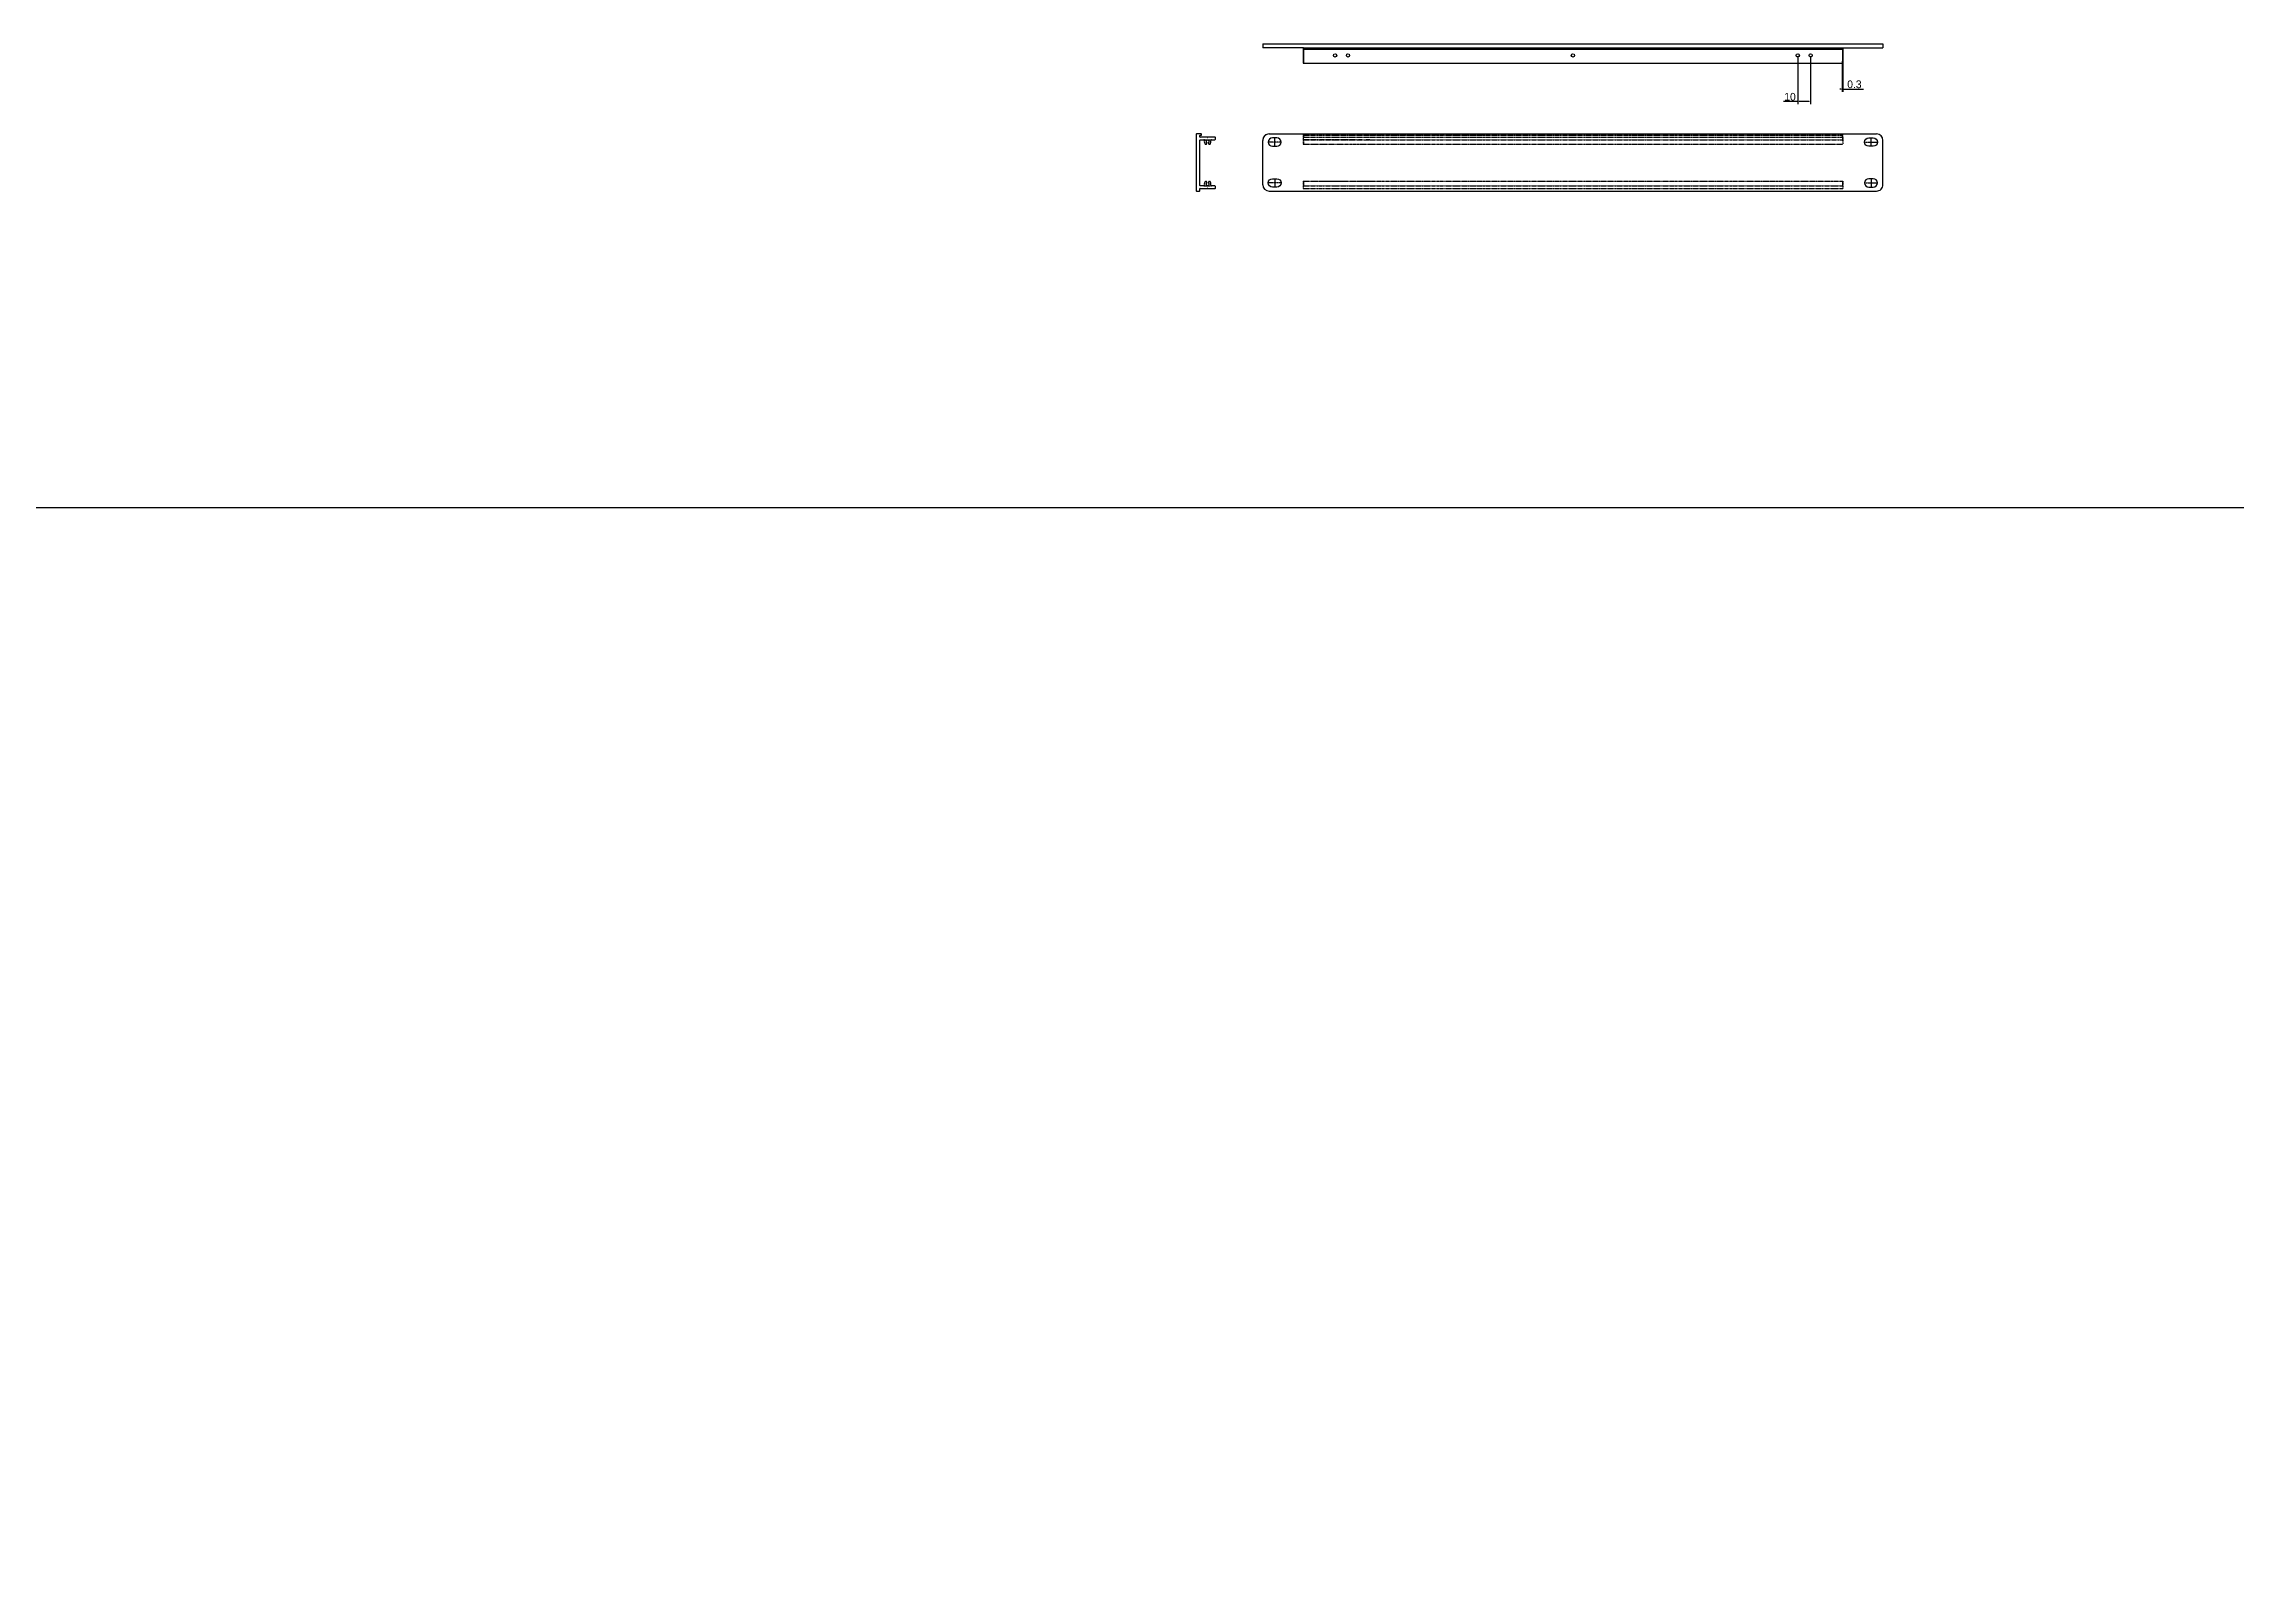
# Model space of a CAD drawing. Header units: millimetres. Extents: x 34287 to 41869, y -1912 to 663.
# Drawn here: x 36231 to 37937, y -532 to 663 of the extents above; entities that cross this region are included whole.
import ezdxf

# ---------------------------------------------------------------- set-up
doc = ezdxf.new("R2010")
doc.units = ezdxf.units.MM
doc.header["$PDMODE"] = 3
doc.header["$PDSIZE"] = 0.3125
doc.linetypes.add('CENTER', pattern=[50.8, 31.75, -6.35, 6.35, -6.35])
doc.linetypes.add('DASHED', pattern=[0.2, 0.1, -0.1])
doc.layers.get('0').update_dxf_attribs({"linetype": 'CONTINUOUS'})
doc.layers.get('Defpoints').update_dxf_attribs({"linetype": 'CONTINUOUS'})
doc.layers.add('打印', color=7, linetype='CONTINUOUS')
doc.styles.get("Standard").update_dxf_attribs({"font": ''})
doc.styles.get('Standard').set_extended_font_data('changfangsong')
doc.dimstyles.new('DIMSTYLE_6', dxfattribs={"dimtxt": 4, "dimasz": 1, "dimexe": 2, "dimexo": 0.5, "dimgap": 0.75, "dimtad": 1, "dimdsep": 46, "dimtxsty": 'Standard', "dimblk": '_FILLED', "dimcen": 0, "dimclrd": 5, "dimclre": 5, "dimadec": 0, "dimazin": 0, "dimtp": 0.1, "dimtm": 0.1, "dimtfac": 1, "dimtofl": 0, "dimtmove": 0, "dimatfit": 3, "dimldrblk": '_FILLED', "dimfxl": 0, "dimtolj": 1, "dimarcsym": 0})

# ---------------------------------------------------------------- blocks, each defined once
blk = doc.blocks.new('_FILLED')
at = {"color": 0, "linetype": 'ByBlock'}
blk.add_solid([(0, 0), (-1, 0.2), (-1, -0.2)], dxfattribs=at)
blk = doc.blocks.new('*D85')
at = {"color": 5, "linetype": 'ByBlock', "lineweight": -2, "ltscale": 3}
for p, q in [((37595.9, 653.6), (37595.9, 616.2)), ((37605.9, 653.6), (37605.9, 616.2)), ((37595.9, 618.2), (37584.9, 618.2)), ((37604.9, 618.2), (37596.9, 618.2))]:
    blk.add_line(p, q, dxfattribs=at)
at = {"layer": 'Defpoints', "color": 0, "linetype": 'ByBlock', "lineweight": -3, "ltscale": 3}
for p in [(37595.9, 654.1), (37605.9, 654.1), (37595.9, 618.2)]:
    blk.add_point(p, dxfattribs=at)
at = {"color": 5, "linetype": 'ByBlock', "lineweight": -2, "ltscale": 3, "rotation": 180}
blk.add_blockref('_FILLED', (37595.9, 618.2), dxfattribs=at)
at = {"color": 5, "linetype": 'ByBlock', "lineweight": -2, "ltscale": 3}
blk.add_blockref('_FILLED', (37605.9, 618.2), dxfattribs=at)
at = {"color": 0, "linetype": 'ByBlock', "lineweight": -3, "ltscale": 3, "insert": (37589.9, 621.9), "char_height": 6, "attachment_point": 5}
blk.add_mtext('\\A1;10', dxfattribs=at)
blk = doc.blocks.new('*D86')
at = {"color": 5, "linetype": 'ByBlock', "lineweight": -2, "ltscale": 3}
for p, q in [((37630.6, 649.7), (37630.6, 625.8)), ((37630.9, 649.7), (37630.9, 625.8)), ((37629.6, 627.8), (37628.6, 627.8)), ((37631.9, 627.8), (37647, 627.8))]:
    blk.add_line(p, q, dxfattribs=at)
at = {"layer": 'Defpoints', "color": 0, "linetype": 'ByBlock', "lineweight": -3, "ltscale": 3}
for p in [(37630.6, 650.2), (37630.9, 650.2), (37630.9, 627.8)]:
    blk.add_point(p, dxfattribs=at)
at = {"color": 5, "linetype": 'ByBlock', "lineweight": -2, "ltscale": 3}
blk.add_blockref('_FILLED', (37630.6, 627.8), dxfattribs=at)
at = {"color": 5, "linetype": 'ByBlock', "lineweight": -2, "ltscale": 3, "rotation": 180}
blk.add_blockref('_FILLED', (37630.9, 627.8), dxfattribs=at)
at = {"color": 0, "linetype": 'ByBlock', "lineweight": -3, "ltscale": 3, "insert": (37640, 631.6), "char_height": 6, "attachment_point": 5}
blk.add_mtext('\\A1;0.3', dxfattribs=at)

msp = doc.modelspace()

# ---------------------------------------------------------------- linework, layer by layer
at = {"color": 3}
for p, q in [((37179.627, 663.123), (37662.226, 663.123)), ((37179.627, 663.123), (37179.627, 660.123)), ((37210.927, 660.123), (37210.927, 648.123)), ((37210.927, 658.923), (37630.927, 658.923)), ((37630.927, 660.123), (37630.927, 648.123)), ((37662.226, 663.123), (37662.226, 660.123)), ((37210.927, 648.123), (37630.927, 648.123)), ((37179.627, 553.533), (37179.627, 588.033)), ((37184.627, 593.033), (37657.226, 593.033)), ((37662.226, 553.533), (37662.226, 588.033)), ((37184.627, 548.533), (37657.226, 548.533))]:
    msp.add_line(p, q, dxfattribs=at)
at = {"color": 1, "ltscale": 30}
for p, q in [((37179.627, 663.123), (37662.226, 663.123)), ((37179.627, 663.123), (37179.627, 660.123)), ((37211.227, 660.123), (37211.227, 648.123)), ((37630.627, 660.123), (37630.627, 648.123)), ((37662.226, 663.123), (37662.226, 660.123)), ((37211.227, 648.123), (37630.627, 648.123)), ((37179.627, 553.533), (37179.627, 588.033)), ((37184.627, 593.033), (37657.226, 593.033)), ((37662.226, 553.533), (37662.226, 588.033)), ((37184.627, 548.533), (37657.226, 548.533))]:
    msp.add_line(p, q, dxfattribs=at)
at = {"color": 3, "linetype": 'DASHED'}
for p, q in [((37210.927, 660.123), (37630.927, 660.123)), ((37133.833, 588.533), (37139.63, 588.533)), ((37210.927, 593.033), (37210.927, 584.933)), ((37210.927, 591.941), (37218.827, 591.941)), ((37210.927, 591.941), (37253.027, 591.941)), ((37210.927, 591.941), (37253.027, 591.941)), ((37210.927, 590.533), (37218.827, 590.533)), ((37210.927, 590.533), (37253.027, 590.533)), ((37210.927, 590.533), (37253.027, 590.533)), ((37210.927, 588.533), (37253.027, 588.533)), ((37253.027, 588.533), (37210.927, 588.533)), ((37210.927, 584.933), (37218.827, 584.933)), ((37210.927, 584.933), (37253.027, 584.933)), ((37253.027, 591.941), (37617.277, 591.941)), ((37351.127, 591.941), (37253.027, 591.941)), ((37253.027, 590.533), (37617.277, 590.533)), ((37253.027, 588.533), (37617.277, 588.533)), ((37253.027, 584.933), (37630.932, 584.933)), ((37617.277, 591.941), (37630.932, 591.941)), ((37617.277, 590.533), (37630.932, 590.533)), ((37617.277, 588.533), (37630.932, 588.533)), ((37630.932, 590.533), (37630.932, 593.033)), ((37630.932, 590.533), (37630.932, 584.933)), ((37133.833, 552.533), (37139.63, 552.533)), ((37210.927, 556.133), (37210.927, 550.533)), ((37210.927, 556.133), (37218.827, 556.133)), ((37210.927, 556.133), (37253.027, 556.133)), ((37210.927, 552.533), (37218.827, 552.533)), ((37210.927, 552.533), (37253.027, 552.533)), ((37210.927, 550.533), (37218.827, 550.533)), ((37210.927, 550.533), (37253.027, 550.533)), ((37230.327, 556.133), (37253.027, 556.133)), ((37253.027, 556.133), (37630.932, 556.133)), ((37253.027, 552.533), (37630.932, 552.533)), ((37253.027, 550.533), (37630.932, 550.533)), ((37630.932, 556.133), (37630.932, 550.533))]:
    msp.add_line(p, q, dxfattribs=at)
at = {"color": 3, "linetype": 'ByBlock', "lineweight": -3}
for p, q in [((37127.732, 592.733), (37127.732, 548.833)), ((37131.632, 593.033), (37128.032, 593.033)), ((37130.732, 590.633), (37130.732, 591.841)), ((37130.732, 552.833), (37130.732, 588.233)), ((37130.823, 591.941), (37131.657, 592.011)), ((37136.396, 590.533), (37130.832, 590.533)), ((37131.032, 588.533), (37133.833, 588.533)), ((37131.932, 592.309), (37131.932, 592.733)), ((37135.79, 585.18), (37136.098, 585.604)), ((37142.432, 590.533), (37137.067, 590.533)), ((37137.365, 585.604), (37137.674, 585.18)), ((37139.63, 588.533), (37142.432, 588.533)), ((37142.732, 588.833), (37142.732, 590.233)), ((37128.032, 548.533), (37130.432, 548.533)), ((37130.732, 548.833), (37130.732, 550.433)), ((37130.832, 550.533), (37136.396, 550.533)), ((37133.833, 552.533), (37131.032, 552.533)), ((37136.098, 555.463), (37135.79, 555.887)), ((37137.067, 550.533), (37142.432, 550.533)), ((37137.674, 555.887), (37137.365, 555.463)), ((37142.432, 552.533), (37139.63, 552.533)), ((37142.732, 550.833), (37142.732, 552.233))]:
    msp.add_line(p, q, dxfattribs=at)
at = {"color": 1, "linetype": 'ByBlock', "lineweight": -3, "ltscale": 30}
for p, q in [((37127.732, 592.733), (37127.732, 548.833)), ((37131.632, 593.033), (37128.032, 593.033)), ((37130.732, 590.633), (37130.732, 591.841)), ((37130.732, 552.833), (37130.732, 588.233)), ((37130.823, 591.941), (37131.657, 592.011)), ((37136.396, 590.533), (37130.832, 590.533)), ((37131.032, 588.533), (37133.833, 588.533)), ((37131.932, 592.309), (37131.932, 592.733)), ((37135.79, 585.18), (37136.098, 585.604)), ((37142.432, 590.533), (37137.067, 590.533)), ((37137.365, 585.604), (37137.674, 585.18)), ((37139.63, 588.533), (37142.432, 588.533)), ((37142.732, 588.833), (37142.732, 590.233)), ((37128.032, 548.533), (37130.432, 548.533)), ((37130.732, 548.833), (37130.732, 550.433)), ((37130.832, 550.533), (37136.396, 550.533)), ((37133.833, 552.533), (37131.032, 552.533)), ((37136.098, 555.463), (37135.79, 555.887)), ((37137.067, 550.533), (37142.432, 550.533)), ((37137.674, 555.887), (37137.365, 555.463)), ((37142.432, 552.533), (37139.63, 552.533)), ((37142.732, 550.833), (37142.732, 552.233))]:
    msp.add_line(p, q, dxfattribs=at)
at = {"color": 1, "linetype": 'DASHED', "ltscale": 30}
for p, q in [((37133.833, 588.533), (37139.63, 588.533)), ((37211.227, 593.033), (37211.227, 584.933)), ((37211.227, 591.941), (37217.227, 591.941)), ((37211.227, 591.941), (37263.027, 591.941)), ((37211.227, 591.941), (37263.027, 591.941)), ((37211.227, 590.533), (37217.227, 590.533)), ((37211.227, 590.533), (37263.027, 590.533)), ((37211.227, 590.533), (37263.027, 590.533)), ((37211.227, 588.533), (37263.027, 588.533)), ((37263.027, 588.533), (37211.227, 588.533)), ((37211.227, 584.933), (37217.227, 584.933)), ((37211.227, 584.933), (37219.327, 584.933)), ((37219.327, 584.933), (37263.027, 584.933)), ((37263.027, 591.941), (37616.877, 591.941)), ((37351.127, 591.941), (37263.027, 591.941)), ((37263.027, 590.533), (37616.877, 590.533)), ((37263.027, 588.533), (37616.877, 588.533)), ((37263.027, 584.933), (37620.527, 584.933)), ((37616.877, 591.941), (37630.632, 591.941)), ((37616.877, 590.533), (37630.632, 590.533)), ((37616.877, 588.533), (37630.632, 588.533)), ((37620.527, 584.933), (37630.632, 584.933)), ((37630.632, 590.533), (37630.632, 593.033)), ((37630.632, 590.533), (37630.632, 584.933)), ((37133.833, 552.533), (37139.63, 552.533)), ((37211.227, 556.133), (37211.227, 550.533)), ((37211.227, 556.133), (37241.927, 556.133)), ((37211.227, 556.133), (37241.927, 556.133)), ((37211.227, 552.533), (37217.327, 552.533)), ((37211.227, 552.533), (37263.027, 552.533)), ((37211.227, 550.533), (37217.327, 550.533)), ((37211.227, 550.533), (37263.027, 550.533)), ((37219.427, 556.133), (37263.027, 556.133)), ((37241.927, 556.133), (37263.027, 556.133)), ((37263.027, 556.133), (37599.927, 556.133)), ((37263.027, 552.533), (37630.632, 552.533)), ((37263.027, 550.533), (37630.632, 550.533)), ((37599.927, 556.133), (37630.632, 556.133)), ((37630.632, 556.133), (37630.632, 550.533))]:
    msp.add_line(p, q, dxfattribs=at)
at = {"color": 1, "linetype": 'CENTER', "ltscale": 0.026}
for p, q in [((37194.027, 586.658), (37183.827, 586.658)), ((37188.927, 583.308), (37188.927, 590.008)), ((37647.827, 586.658), (37658.027, 586.658)), ((37652.927, 583.308), (37652.927, 590.008)), ((37194.027, 554.908), (37183.827, 554.908)), ((37188.927, 558.258), (37188.927, 551.558)), ((37647.827, 554.908), (37658.027, 554.908)), ((37652.927, 558.258), (37652.927, 551.558))]:
    msp.add_line(p, q, dxfattribs=at)
at = {"color": 3, "linetype": 'CENTER', "ltscale": 0.026}
for p, q in [((37194.027, 586.658), (37183.827, 586.658)), ((37188.927, 583.308), (37188.927, 590.008)), ((37647.827, 586.658), (37658.027, 586.658)), ((37652.927, 583.308), (37652.927, 590.008)), ((37194.027, 554.908), (37183.827, 554.908)), ((37188.927, 558.258), (37188.927, 551.558)), ((37647.827, 554.908), (37658.027, 554.908)), ((37652.927, 558.258), (37652.927, 551.558))]:
    msp.add_line(p, q, dxfattribs=at)
at = {"color": 1}
for points in [[(37187.177, 589.908, 1), (37187.177, 583.408), (37190.677, 583.408, 1), (37190.677, 589.908)], [(37654.677, 589.908, -1), (37654.677, 583.408), (37651.177, 583.408, -1), (37651.177, 589.908)], [(37187.177, 551.658, -1), (37187.177, 558.158), (37190.677, 558.158, -1), (37190.677, 551.658)], [(37654.677, 551.658, 1), (37654.677, 558.158), (37651.177, 558.158, 1), (37651.177, 551.658)]]:
    msp.add_lwpolyline(points, format="xyb", close=True, dxfattribs=at)
at = {"color": 3}
for points in [[(37187.177, 589.908, 1), (37187.177, 583.408), (37190.677, 583.408, 1), (37190.677, 589.908)], [(37654.677, 589.908, -1), (37654.677, 583.408), (37651.177, 583.408, -1), (37651.177, 589.908)], [(37187.177, 551.658, -1), (37187.177, 558.158), (37190.677, 558.158, -1), (37190.677, 551.658)], [(37654.677, 551.658, 1), (37654.677, 558.158), (37651.177, 558.158, 1), (37651.177, 551.658)]]:
    msp.add_lwpolyline(points, format="xyb", close=True, dxfattribs=at)
at = {"linetype": 'ByBlock', "lineweight": -3, "ltscale": 3}
msp.add_lwpolyline([(34286.531, 302.364), (41868.883, 302.364), (41868.883, -1912.119), (34286.531, -1912.119)], close=True, dxfattribs=at)
at = {"color": 3}
for centre in [(37235.927, 654.123), (37420.927, 654.123), (37605.927, 654.123)]:
    msp.add_circle(centre, 1.25, dxfattribs=at)
at = {"color": 1, "ltscale": 30}
for centre in [(37245.927, 654.123), (37420.927, 654.123), (37595.927, 654.123)]:
    msp.add_circle(centre, 1.25, dxfattribs=at)
at = {"color": 3, "linetype": 'ByBlock', "lineweight": -3}
for centre, radius, start, end in [((37128.032, 592.733), 0.3, 90, 180), ((37130.832, 591.841), 0.1, 94.763642, 180), ((37130.832, 590.633), 0.1, 180, 270), ((37131.032, 588.233), 0.3, 90, 180), ((37131.632, 592.733), 0.3, 360, 90), ((37131.632, 592.309), 0.3, 274.763642, 360), ((37133.833, 588.033), 0.5, 339.21644, 90), ((37136.732, 586.933), 2.6, 159.21644, 224.463627), ((37135.304, 585.533), 0.6, 224.463627, 323.982354), ((37136.732, 586.933), 1.25, 303.279839, 236.720161), ((37135.936, 585.721), 0.2, 323.982354, 56.720161), ((37136.396, 590.433), 0.1, 16.60155, 90), ((37136.732, 590.533), 0.25, 196.60155, 343.39845), ((37137.067, 590.433), 0.1, 90, 163.39845), ((37137.527, 585.721), 0.2, 123.279839, 216.017646), ((37138.159, 585.533), 0.6, 216.017646, 315.536373), ((37136.732, 586.933), 2.6, 315.536373, 20.78356), ((37139.63, 588.033), 0.5, 90, 200.78356), ((37142.432, 590.233), 0.3, 360, 90), ((37142.432, 588.833), 0.3, 270, 360), ((37128.032, 548.833), 0.3, 180, 270), ((37130.432, 548.833), 0.3, 270, 360), ((37131.032, 552.833), 0.3, 180, 270), ((37130.832, 550.433), 0.1, 90, 180), ((37133.833, 553.033), 0.5, 270, 20.78356), ((37136.732, 554.133), 2.6, 135.536373, 200.78356), ((37135.304, 555.534), 0.6, 36.017646, 135.536373), ((37136.732, 554.133), 1.25, 123.279839, 56.720161), ((37135.936, 555.346), 0.2, 303.279839, 36.017646), ((37136.396, 550.633), 0.1, 270, 343.39845), ((37136.732, 550.533), 0.25, 16.60155, 163.39845), ((37137.067, 550.633), 0.1, 196.60155, 270), ((37137.527, 555.346), 0.2, 143.982354, 236.720161), ((37138.159, 555.534), 0.6, 44.463627, 143.982354), ((37136.732, 554.133), 2.6, 339.21644, 44.463627), ((37139.63, 553.033), 0.5, 159.21644, 270), ((37142.432, 552.233), 0.3, 360, 90), ((37142.432, 550.833), 0.3, 270, 360)]:
    msp.add_arc(centre, radius, start, end, dxfattribs=at)
at = {"color": 1, "linetype": 'ByBlock', "lineweight": -3, "ltscale": 30}
for centre, radius, start, end in [((37128.032, 592.733), 0.3, 90, 180), ((37130.832, 591.841), 0.1, 94.763642, 180), ((37130.832, 590.633), 0.1, 180, 270), ((37131.032, 588.233), 0.3, 90, 180), ((37131.632, 592.733), 0.3, 360, 90), ((37131.632, 592.309), 0.3, 274.763642, 360), ((37133.833, 588.033), 0.5, 339.21644, 90), ((37136.732, 586.933), 2.6, 159.21644, 224.463627), ((37135.304, 585.533), 0.6, 224.463627, 323.982354), ((37136.732, 586.933), 1.25, 303.279839, 236.720161), ((37135.936, 585.721), 0.2, 323.982354, 56.720161), ((37136.396, 590.433), 0.1, 16.60155, 90), ((37136.732, 590.533), 0.25, 196.60155, 343.39845), ((37137.067, 590.433), 0.1, 90, 163.39845), ((37137.527, 585.721), 0.2, 123.279839, 216.017646), ((37138.159, 585.533), 0.6, 216.017646, 315.536373), ((37136.732, 586.933), 2.6, 315.536373, 20.78356), ((37139.63, 588.033), 0.5, 90, 200.78356), ((37142.432, 590.233), 0.3, 360, 90), ((37142.432, 588.833), 0.3, 270, 360), ((37128.032, 548.833), 0.3, 180, 270), ((37130.432, 548.833), 0.3, 270, 360), ((37131.032, 552.833), 0.3, 180, 270), ((37130.832, 550.433), 0.1, 90, 180), ((37133.833, 553.033), 0.5, 270, 20.78356), ((37136.732, 554.133), 2.6, 135.536373, 200.78356), ((37135.304, 555.534), 0.6, 36.017646, 135.536373), ((37136.732, 554.133), 1.25, 123.279839, 56.720161), ((37135.936, 555.346), 0.2, 303.279839, 36.017646), ((37136.396, 550.633), 0.1, 270, 343.39845), ((37136.732, 550.533), 0.25, 16.60155, 163.39845), ((37137.067, 550.633), 0.1, 196.60155, 270), ((37137.527, 555.346), 0.2, 143.982354, 236.720161), ((37138.159, 555.534), 0.6, 44.463627, 143.982354), ((37136.732, 554.133), 2.6, 339.21644, 44.463627), ((37139.63, 553.033), 0.5, 159.21644, 270), ((37142.432, 552.233), 0.3, 360, 90), ((37142.432, 550.833), 0.3, 270, 360)]:
    msp.add_arc(centre, radius, start, end, dxfattribs=at)
at = {"color": 1, "ltscale": 30}
for centre, start, end in [((37184.627, 588.033), 90, 180), ((37657.226, 588.033), 0.000003, 90), ((37184.627, 553.533), 180, 270), ((37657.226, 553.533), 270, 0.000003)]:
    msp.add_arc(centre, 5, start, end, dxfattribs=at)
at = {"color": 3}
for centre, start, end in [((37184.627, 588.033), 90, 180.000001), ((37657.226, 588.033), 0.000013, 90), ((37184.627, 553.533), 180.000001, 270), ((37657.226, 553.533), 270, 0.000013)]:
    msp.add_arc(centre, 5, start, end, dxfattribs=at)
at = {"layer": '打印', "color": 3}
for p, q in [((37210.927, 660.123), (37179.627, 660.123)), ((37630.927, 660.123), (37662.226, 660.123))]:
    msp.add_line(p, q, dxfattribs=at)
at = {"layer": '打印', "color": 1, "ltscale": 30}
for p, q in [((37211.227, 660.123), (37179.627, 660.123)), ((37211.227, 660.123), (37630.627, 660.123)), ((37630.627, 660.123), (37662.226, 660.123))]:
    msp.add_line(p, q, dxfattribs=at)

# ---------------------------------------------------------------- dimensions: what is measured, and where the dimension line sits
at = {"linetype": 'ByBlock', "lineweight": -3, "ltscale": 3}
for base, p1, p2, picture, middle in [((37595.927, 618.186), (37605.927, 654.123), (37595.927, 654.123), '*D85', (37589.891, 621.936)), ((37630.927, 627.807), (37630.627, 650.162), (37630.927, 650.162), '*D86', (37639.962, 631.557))]:
    dim = msp.add_linear_dim(base=base, p1=p1, p2=p2, dimstyle='DIMSTYLE_6', override={"dimtxt": 6, "dimfxl": 0.396}, dxfattribs=at)
    dim.commit()
    dim.dimension.update_dxf_attribs({"geometry": picture, "text_midpoint": middle})

doc.saveas('drawing.dxf')
